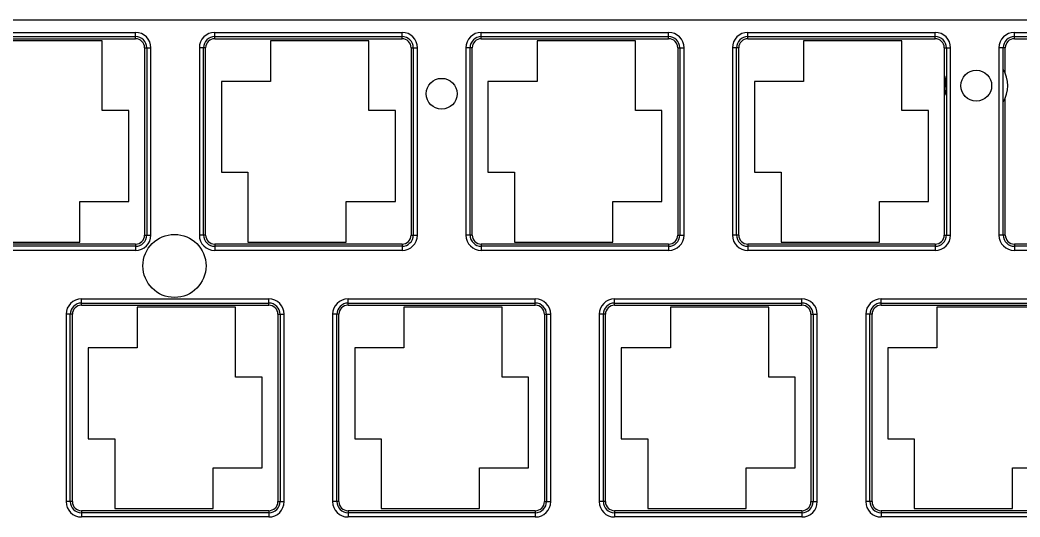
# Model space of a CAD drawing. Header units: millimetres. Extents: x 1385 to 1932, y 378 to 1802.
# Drawn here: x 1662.4 to 1733.7, y 1671 to 1706.4 of the extents above; entities that cross this region are included whole.
import ezdxf

# ---------------------------------------------------------------- set-up
doc = ezdxf.new("R2010")
doc.units = ezdxf.units.MM
doc.header["$LTSCALE"] = 46.255
doc.layers.add('61-RUBBER-XIDXF_CONTINUOUS_LINE', color=7, linetype='CONTINUOUS')

msp = doc.modelspace()

# ---------------------------------------------------------------- linework, layer by layer
at = {"layer": '61-RUBBER-XIDXF_CONTINUOUS_LINE', "color": 7, "linetype": 'Continuous'}
for p, q in [((1823.161, 1706.4), (1542.839, 1706.4)), ((1657.322, 1705.518), (1670.672, 1705.518)), ((1657.322, 1705.218), (1670.672, 1705.218)), ((1657.322, 1705.068), (1670.672, 1705.068)), ((1670.672, 1705.068), (1670.672, 1705.518)), ((1676.322, 1705.068), (1676.322, 1705.518)), ((1676.322, 1705.518), (1689.672, 1705.518)), ((1676.322, 1705.218), (1689.672, 1705.218)), ((1676.322, 1705.068), (1689.672, 1705.068)), ((1689.672, 1705.068), (1689.672, 1705.518)), ((1695.322, 1705.068), (1695.322, 1705.518)), ((1695.322, 1705.518), (1708.672, 1705.518)), ((1695.322, 1705.218), (1708.672, 1705.218)), ((1695.322, 1705.068), (1708.672, 1705.068)), ((1708.672, 1705.068), (1708.672, 1705.518)), ((1714.322, 1705.068), (1714.322, 1705.518)), ((1714.322, 1705.518), (1727.672, 1705.518)), ((1714.322, 1705.218), (1727.672, 1705.218)), ((1714.322, 1705.068), (1727.672, 1705.068)), ((1727.672, 1705.068), (1727.672, 1705.518)), ((1733.322, 1705.068), (1733.322, 1705.518)), ((1733.322, 1705.518), (1746.672, 1705.518)), ((1733.322, 1705.218), (1746.672, 1705.218)), ((1733.322, 1705.068), (1746.672, 1705.068)), ((1668.306, 1704.918), (1661.297, 1704.918)), ((1668.306, 1699.943), (1668.306, 1704.918)), ((1671.322, 1704.418), (1671.322, 1691.068)), ((1671.322, 1704.418), (1671.772, 1704.418)), ((1671.472, 1704.418), (1671.472, 1691.068)), ((1671.772, 1691.068), (1671.772, 1704.418)), ((1675.222, 1704.418), (1675.222, 1691.068)), ((1675.672, 1704.418), (1675.222, 1704.418)), ((1675.522, 1691.068), (1675.522, 1704.418)), ((1675.672, 1691.068), (1675.672, 1704.418)), ((1680.297, 1704.918), (1680.297, 1702.022)), ((1687.306, 1704.918), (1680.297, 1704.918)), ((1687.306, 1699.943), (1687.306, 1704.918)), ((1690.322, 1704.418), (1690.322, 1691.068)), ((1690.322, 1704.418), (1690.772, 1704.418)), ((1690.472, 1704.418), (1690.472, 1691.068)), ((1690.772, 1691.068), (1690.772, 1704.418)), ((1694.222, 1704.418), (1694.222, 1691.068)), ((1694.672, 1704.418), (1694.222, 1704.418)), ((1694.522, 1691.068), (1694.522, 1704.418)), ((1694.672, 1691.068), (1694.672, 1704.418)), ((1699.297, 1704.918), (1699.297, 1702.022)), ((1706.306, 1704.918), (1699.297, 1704.918)), ((1706.306, 1699.943), (1706.306, 1704.918)), ((1709.322, 1704.418), (1709.322, 1691.068)), ((1709.322, 1704.418), (1709.772, 1704.418)), ((1709.472, 1704.418), (1709.472, 1691.068)), ((1709.772, 1691.068), (1709.772, 1704.418)), ((1713.222, 1704.418), (1713.222, 1691.068)), ((1713.672, 1704.418), (1713.222, 1704.418)), ((1713.522, 1691.068), (1713.522, 1704.418)), ((1713.672, 1691.068), (1713.672, 1704.418)), ((1718.297, 1704.918), (1718.297, 1702.022)), ((1725.306, 1704.918), (1718.297, 1704.918)), ((1725.306, 1699.943), (1725.306, 1704.918)), ((1728.322, 1704.418), (1728.322, 1691.068)), ((1728.322, 1704.418), (1728.772, 1704.418)), ((1728.472, 1704.418), (1728.472, 1691.068)), ((1728.772, 1691.068), (1728.772, 1704.418)), ((1732.222, 1704.418), (1732.222, 1691.068)), ((1732.672, 1704.418), (1732.222, 1704.418)), ((1732.522, 1691.068), (1732.522, 1704.418)), ((1732.672, 1702.595), (1732.672, 1704.418)), ((1728.359, 1701.616), (1728.418, 1702.269)), ((1728.457, 1702.265), (1728.388, 1701.62)), ((1676.797, 1702.022), (1676.797, 1695.543)), ((1680.297, 1702.022), (1676.797, 1702.022)), ((1695.797, 1702.022), (1695.797, 1695.543)), ((1699.297, 1702.022), (1695.797, 1702.022)), ((1714.797, 1702.022), (1714.797, 1695.543)), ((1718.297, 1702.022), (1714.797, 1702.022)), ((1732.672, 1691.068), (1732.672, 1700.84)), ((1670.197, 1699.943), (1668.306, 1699.943)), ((1670.197, 1693.464), (1670.197, 1699.943)), ((1689.197, 1699.943), (1687.306, 1699.943)), ((1689.197, 1693.464), (1689.197, 1699.943)), ((1708.197, 1699.943), (1706.306, 1699.943)), ((1708.197, 1693.464), (1708.197, 1699.943)), ((1727.197, 1699.943), (1725.306, 1699.943)), ((1727.197, 1693.464), (1727.197, 1699.943)), ((1676.797, 1695.543), (1678.687, 1695.543)), ((1678.687, 1695.543), (1678.687, 1690.568)), ((1695.797, 1695.543), (1697.687, 1695.543)), ((1697.687, 1695.543), (1697.687, 1690.568)), ((1714.797, 1695.543), (1716.687, 1695.543)), ((1716.687, 1695.543), (1716.687, 1690.568)), ((1666.697, 1690.568), (1666.697, 1693.464)), ((1666.697, 1693.464), (1670.197, 1693.464)), ((1685.697, 1690.568), (1685.697, 1693.464)), ((1685.697, 1693.464), (1689.197, 1693.464)), ((1704.697, 1690.568), (1704.697, 1693.464)), ((1704.697, 1693.464), (1708.197, 1693.464)), ((1723.697, 1690.568), (1723.697, 1693.464)), ((1723.697, 1693.464), (1727.197, 1693.464)), ((1671.322, 1691.068), (1671.772, 1691.068)), ((1675.672, 1691.068), (1675.222, 1691.068)), ((1690.322, 1691.068), (1690.772, 1691.068)), ((1694.672, 1691.068), (1694.222, 1691.068)), ((1709.322, 1691.068), (1709.772, 1691.068)), ((1713.672, 1691.068), (1713.222, 1691.068)), ((1728.322, 1691.068), (1728.772, 1691.068)), ((1732.672, 1691.068), (1732.222, 1691.068)), ((1670.672, 1690.418), (1657.322, 1690.418)), ((1670.672, 1690.268), (1657.322, 1690.268)), ((1659.687, 1690.568), (1666.697, 1690.568)), ((1670.672, 1690.418), (1670.672, 1689.968)), ((1676.322, 1690.418), (1676.322, 1689.968)), ((1689.672, 1690.418), (1676.322, 1690.418)), ((1689.672, 1690.268), (1676.322, 1690.268)), ((1678.687, 1690.568), (1685.697, 1690.568)), ((1689.672, 1690.418), (1689.672, 1689.968)), ((1695.322, 1690.418), (1695.322, 1689.968)), ((1708.672, 1690.418), (1695.322, 1690.418)), ((1708.672, 1690.268), (1695.322, 1690.268)), ((1697.687, 1690.568), (1704.697, 1690.568)), ((1708.672, 1690.418), (1708.672, 1689.968)), ((1714.322, 1690.418), (1714.322, 1689.968)), ((1727.672, 1690.418), (1714.322, 1690.418)), ((1727.672, 1690.268), (1714.322, 1690.268)), ((1716.687, 1690.568), (1723.697, 1690.568)), ((1727.672, 1690.418), (1727.672, 1689.968)), ((1746.672, 1690.418), (1733.322, 1690.418)), ((1733.322, 1690.418), (1733.322, 1689.968)), ((1746.672, 1690.268), (1733.322, 1690.268)), ((1670.672, 1689.968), (1657.322, 1689.968)), ((1689.672, 1689.968), (1676.322, 1689.968)), ((1708.672, 1689.968), (1695.322, 1689.968)), ((1727.672, 1689.968), (1714.322, 1689.968)), ((1746.672, 1689.968), (1733.322, 1689.968)), ((1666.822, 1686.068), (1666.822, 1686.518)), ((1666.822, 1686.518), (1680.172, 1686.518)), ((1666.822, 1686.218), (1680.172, 1686.218)), ((1666.822, 1686.068), (1680.172, 1686.068)), ((1670.797, 1685.918), (1670.797, 1683.022)), ((1677.806, 1685.918), (1670.797, 1685.918)), ((1677.806, 1680.943), (1677.806, 1685.918)), ((1680.172, 1686.068), (1680.172, 1686.518)), ((1685.822, 1686.068), (1685.822, 1686.518)), ((1685.822, 1686.518), (1699.172, 1686.518)), ((1685.822, 1686.218), (1699.172, 1686.218)), ((1685.822, 1686.068), (1699.172, 1686.068)), ((1689.797, 1685.918), (1689.797, 1683.022)), ((1696.806, 1685.918), (1689.797, 1685.918)), ((1696.806, 1680.943), (1696.806, 1685.918)), ((1699.172, 1686.068), (1699.172, 1686.518)), ((1704.822, 1686.068), (1704.822, 1686.518)), ((1704.822, 1686.518), (1718.172, 1686.518)), ((1704.822, 1686.218), (1718.172, 1686.218)), ((1704.822, 1686.068), (1718.172, 1686.068)), ((1708.797, 1685.918), (1708.797, 1683.022)), ((1715.806, 1685.918), (1708.797, 1685.918)), ((1715.806, 1680.943), (1715.806, 1685.918)), ((1718.172, 1686.068), (1718.172, 1686.518)), ((1723.822, 1686.518), (1737.172, 1686.518)), ((1723.822, 1686.068), (1723.822, 1686.518)), ((1723.822, 1686.218), (1737.172, 1686.218)), ((1723.822, 1686.068), (1737.172, 1686.068)), ((1734.806, 1685.918), (1727.797, 1685.918)), ((1727.797, 1685.918), (1727.797, 1683.022)), ((1665.722, 1685.418), (1665.722, 1672.068)), ((1666.172, 1685.418), (1665.722, 1685.418)), ((1666.022, 1672.068), (1666.022, 1685.418)), ((1666.172, 1672.068), (1666.172, 1685.418)), ((1680.822, 1685.418), (1680.822, 1672.068)), ((1680.822, 1685.418), (1681.272, 1685.418)), ((1680.972, 1685.418), (1680.972, 1672.068)), ((1681.272, 1672.068), (1681.272, 1685.418)), ((1684.722, 1685.418), (1684.722, 1672.068)), ((1685.172, 1685.418), (1684.722, 1685.418)), ((1685.022, 1672.068), (1685.022, 1685.418)), ((1685.172, 1672.068), (1685.172, 1685.418)), ((1699.822, 1685.418), (1699.822, 1672.068)), ((1699.822, 1685.418), (1700.272, 1685.418)), ((1699.972, 1685.418), (1699.972, 1672.068)), ((1700.272, 1672.068), (1700.272, 1685.418)), ((1703.722, 1685.418), (1703.722, 1672.068)), ((1704.172, 1685.418), (1703.722, 1685.418)), ((1704.022, 1672.068), (1704.022, 1685.418)), ((1704.172, 1672.068), (1704.172, 1685.418)), ((1718.822, 1685.418), (1719.272, 1685.418)), ((1718.822, 1685.418), (1718.822, 1672.068)), ((1718.972, 1685.418), (1718.972, 1672.068)), ((1719.272, 1672.068), (1719.272, 1685.418)), ((1723.172, 1685.418), (1722.722, 1685.418)), ((1722.722, 1685.418), (1722.722, 1672.068)), ((1723.022, 1672.068), (1723.022, 1685.418)), ((1723.172, 1672.068), (1723.172, 1685.418)), ((1667.297, 1683.022), (1667.297, 1676.543)), ((1670.797, 1683.022), (1667.297, 1683.022)), ((1686.297, 1683.022), (1686.297, 1676.543)), ((1689.797, 1683.022), (1686.297, 1683.022)), ((1705.297, 1683.022), (1705.297, 1676.543)), ((1708.797, 1683.022), (1705.297, 1683.022)), ((1727.797, 1683.022), (1724.297, 1683.022)), ((1724.297, 1683.022), (1724.297, 1676.543)), ((1679.697, 1680.943), (1677.806, 1680.943)), ((1679.697, 1674.464), (1679.697, 1680.943)), ((1698.697, 1680.943), (1696.806, 1680.943)), ((1698.697, 1674.464), (1698.697, 1680.943)), ((1717.697, 1680.943), (1715.806, 1680.943)), ((1717.697, 1674.464), (1717.697, 1680.943)), ((1667.297, 1676.543), (1669.187, 1676.543)), ((1669.187, 1676.543), (1669.187, 1671.568)), ((1686.297, 1676.543), (1688.187, 1676.543)), ((1688.187, 1676.543), (1688.187, 1671.568)), ((1705.297, 1676.543), (1707.187, 1676.543)), ((1707.187, 1676.543), (1707.187, 1671.568)), ((1724.297, 1676.543), (1726.187, 1676.543)), ((1726.187, 1676.543), (1726.187, 1671.568)), ((1676.197, 1671.568), (1676.197, 1674.464)), ((1676.197, 1674.464), (1679.697, 1674.464)), ((1695.197, 1671.568), (1695.197, 1674.464)), ((1695.197, 1674.464), (1698.697, 1674.464)), ((1714.197, 1674.464), (1717.697, 1674.464)), ((1714.197, 1671.568), (1714.197, 1674.464)), ((1733.197, 1674.464), (1736.697, 1674.464)), ((1733.197, 1671.568), (1733.197, 1674.464)), ((1666.172, 1672.068), (1665.722, 1672.068)), ((1669.187, 1671.568), (1676.197, 1671.568)), ((1680.822, 1672.068), (1681.272, 1672.068)), ((1685.172, 1672.068), (1684.722, 1672.068)), ((1688.187, 1671.568), (1695.197, 1671.568)), ((1699.822, 1672.068), (1700.272, 1672.068)), ((1704.172, 1672.068), (1703.722, 1672.068)), ((1707.187, 1671.568), (1714.197, 1671.568)), ((1718.822, 1672.068), (1719.272, 1672.068)), ((1723.172, 1672.068), (1722.722, 1672.068)), ((1726.187, 1671.568), (1733.197, 1671.568)), ((1666.822, 1671.418), (1666.822, 1670.968)), ((1680.172, 1671.418), (1666.822, 1671.418)), ((1680.172, 1671.268), (1666.822, 1671.268)), ((1680.172, 1670.968), (1666.822, 1670.968)), ((1680.172, 1671.418), (1680.172, 1670.968)), ((1685.822, 1671.418), (1685.822, 1670.968)), ((1699.172, 1671.418), (1685.822, 1671.418)), ((1699.172, 1671.268), (1685.822, 1671.268)), ((1699.172, 1670.968), (1685.822, 1670.968)), ((1699.172, 1671.418), (1699.172, 1670.968)), ((1718.172, 1671.418), (1704.822, 1671.418)), ((1704.822, 1671.418), (1704.822, 1670.968)), ((1718.172, 1671.268), (1704.822, 1671.268)), ((1718.172, 1670.968), (1704.822, 1670.968)), ((1718.172, 1671.418), (1718.172, 1670.968)), ((1737.172, 1671.418), (1723.822, 1671.418)), ((1723.822, 1671.418), (1723.822, 1670.968)), ((1737.172, 1671.268), (1723.822, 1671.268)), ((1737.172, 1670.968), (1723.822, 1670.968))]:
    msp.add_line(p, q, dxfattribs=at)
at = {"layer": '61-RUBBER-XIDXF_CONTINUOUS_LINE', "color": 4, "linetype": 'Continuous'}
for centre in [(1692.495, 1701.141), (1730.6, 1701.717)]:
    msp.add_circle(centre, 1.1, dxfattribs=at)
at = {"layer": '61-RUBBER-XIDXF_CONTINUOUS_LINE', "color": 1, "linetype": 'Continuous'}
msp.add_circle((1673.45, 1688.868), 2.25, dxfattribs=at)
at = {"layer": '61-RUBBER-XIDXF_CONTINUOUS_LINE', "color": 7, "linetype": 'Continuous'}
for centre, radius, start, end in [((1670.672, 1704.418), 1.1, 0, 90), ((1670.672, 1704.418), 0.8, 0, 90), ((1670.672, 1704.418), 0.65, 0, 90), ((1676.322, 1704.418), 1.1, 90, 180), ((1676.322, 1704.418), 0.8, 90, 180), ((1676.322, 1704.418), 0.65, 90, 180), ((1689.672, 1704.418), 1.1, 0, 90), ((1689.672, 1704.418), 0.8, 0, 90), ((1689.672, 1704.418), 0.65, 0, 90), ((1695.322, 1704.418), 1.1, 90, 180), ((1695.322, 1704.418), 0.8, 90, 180), ((1695.322, 1704.418), 0.65, 90, 180), ((1708.672, 1704.418), 1.1, 0, 90), ((1708.672, 1704.418), 0.8, 0, 90), ((1708.672, 1704.418), 0.65, 0, 90), ((1714.322, 1704.418), 1.1, 90, 180), ((1714.322, 1704.418), 0.8, 90, 180), ((1714.322, 1704.418), 0.65, 90, 180), ((1727.672, 1704.418), 1.1, 0, 90), ((1727.672, 1704.418), 0.8, 0, 90), ((1727.672, 1704.418), 0.65, 0, 90), ((1733.322, 1704.418), 1.1, 90, 180), ((1733.322, 1704.418), 0.8, 90, 180), ((1733.322, 1704.418), 0.65, 90, 180), ((1730.6, 1701.717), 2.25, 162.29662, 198.98499), ((1730.6, 1701.717), 2.25, 328.65947, 31.34053), ((1670.672, 1691.068), 1.1, 270, 0), ((1670.672, 1691.068), 0.8, 270, 0), ((1670.672, 1691.068), 0.65, 270, 0), ((1676.322, 1691.068), 1.1, 180, 270), ((1676.322, 1691.068), 0.8, 180, 270), ((1676.322, 1691.068), 0.65, 180, 270), ((1689.672, 1691.068), 1.1, 270, 0), ((1689.672, 1691.068), 0.8, 270, 0), ((1689.672, 1691.068), 0.65, 270, 0), ((1695.322, 1691.068), 1.1, 180, 270), ((1695.322, 1691.068), 0.8, 180, 270), ((1695.322, 1691.068), 0.65, 180, 270), ((1708.672, 1691.068), 1.1, 270, 0), ((1708.672, 1691.068), 0.8, 270, 0), ((1708.672, 1691.068), 0.65, 270, 0), ((1714.322, 1691.068), 1.1, 180, 270), ((1714.322, 1691.068), 0.8, 180, 270), ((1714.322, 1691.068), 0.65, 180, 270), ((1727.672, 1691.068), 1.1, 270, 0), ((1727.672, 1691.068), 0.8, 270, 0), ((1727.672, 1691.068), 0.65, 270, 0), ((1733.322, 1691.068), 1.1, 180, 270), ((1733.322, 1691.068), 0.8, 180, 270), ((1733.322, 1691.068), 0.65, 180, 270), ((1666.822, 1685.418), 1.1, 90, 180), ((1666.822, 1685.418), 0.8, 90, 180), ((1666.822, 1685.418), 0.65, 90, 180), ((1680.172, 1685.418), 1.1, 0, 90), ((1680.172, 1685.418), 0.8, 0, 90), ((1680.172, 1685.418), 0.65, 0, 90), ((1685.822, 1685.418), 1.1, 90, 180), ((1685.822, 1685.418), 0.8, 90, 180), ((1685.822, 1685.418), 0.65, 90, 180), ((1699.172, 1685.418), 1.1, 0, 90), ((1699.172, 1685.418), 0.8, 0, 90), ((1699.172, 1685.418), 0.65, 0, 90), ((1704.822, 1685.418), 1.1, 90, 180), ((1704.822, 1685.418), 0.8, 90, 180), ((1704.822, 1685.418), 0.65, 90, 180), ((1718.172, 1685.418), 1.1, 0, 90), ((1718.172, 1685.418), 0.8, 0, 90), ((1718.172, 1685.418), 0.65, 0, 90), ((1723.822, 1685.418), 1.1, 90, 180), ((1723.822, 1685.418), 0.8, 90, 180), ((1723.822, 1685.418), 0.65, 90, 180), ((1666.822, 1672.068), 1.1, 180, 270), ((1666.822, 1672.068), 0.8, 180, 270), ((1666.822, 1672.068), 0.65, 180, 270), ((1680.172, 1672.068), 1.1, 270, 0), ((1680.172, 1672.068), 0.8, 270, 0), ((1680.172, 1672.068), 0.65, 270, 0), ((1685.822, 1672.068), 1.1, 180, 270), ((1685.822, 1672.068), 0.8, 180, 270), ((1685.822, 1672.068), 0.65, 180, 270), ((1699.172, 1672.068), 1.1, 270, 0), ((1699.172, 1672.068), 0.8, 270, 0), ((1699.172, 1672.068), 0.65, 270, 0), ((1704.822, 1672.068), 1.1, 180, 270), ((1704.822, 1672.068), 0.8, 180, 270), ((1704.822, 1672.068), 0.65, 180, 270), ((1718.172, 1672.068), 1.1, 270, 0), ((1718.172, 1672.068), 0.8, 270, 0), ((1718.172, 1672.068), 0.65, 270, 0), ((1723.822, 1672.068), 1.1, 180, 270), ((1723.822, 1672.068), 0.8, 180, 270), ((1723.822, 1672.068), 0.65, 180, 270)]:
    msp.add_arc(centre, radius, start, end, dxfattribs=at)

doc.saveas('drawing.dxf')
